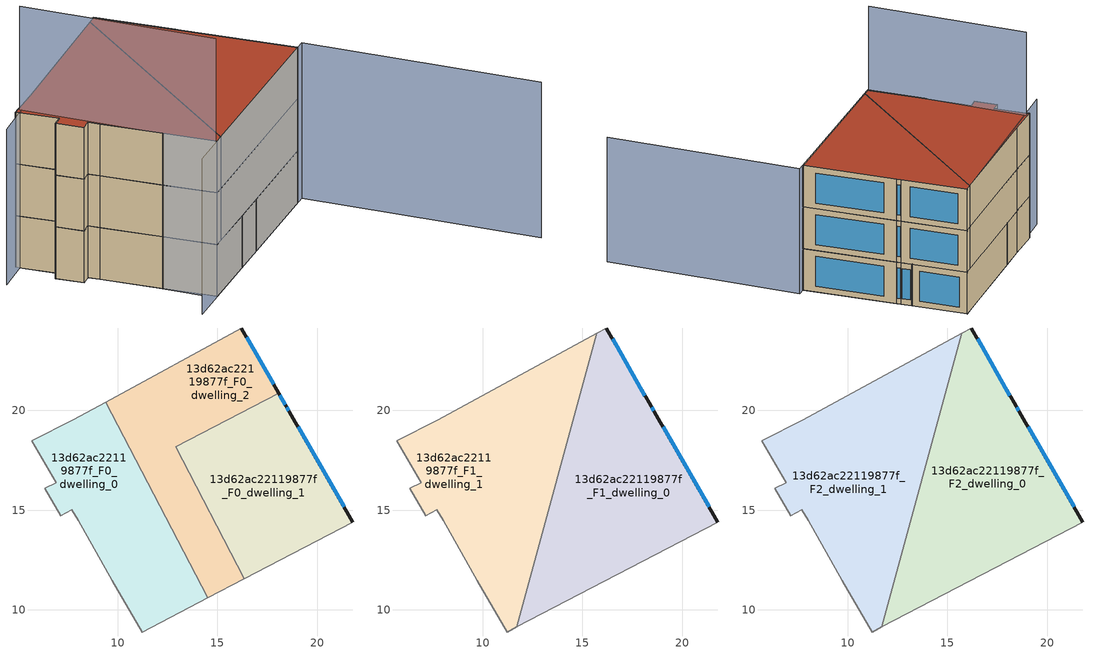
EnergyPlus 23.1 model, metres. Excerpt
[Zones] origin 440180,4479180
13d62ac22119877f_F0_dwelling_0
 floor ground (EU_floor_Construction): 14.51,10.6 9.4,20.41 7.77,19.53 5.7,18.46 6.92,16.38 6.36,16.08 7.15,14.71 7.7,15.03 8.02,14.48 9.74,11.46 11.23,8.9 z0
 wall adiabatic (EU_wall_Construction): 14.51,10.6 11.23,8.9 9.74,11.46 8.02,14.48 7.7,15.03 7.15,14.71 6.36,16.08 6.92,16.38 5.7,18.46 7.77,19.53 9.4,20.41 z0:3
 wall to 13d62ac22119877f_F0_dwelling_2 (EU_wall_Construction): 9.4,20.41 14.51,10.6 z0:3
13d62ac22119877f_F0_dwelling_1
 floor ground (EU_floor_Construction): 21.78,14.4 18.59,19.94 18.45,20.2 18.07,20.85 12.92,18.16 16.35,11.57 z0
 wall outside (EU_wall_Construction): 18.07,20.85 18.45,20.2 18.59,19.94 21.78,14.4 z0:3
 wall adiabatic (EU_wall_Construction): 21.78,14.4 16.35,11.57 z0:3
 wall to 13d62ac22119877f_F0_dwelling_2 (EU_wall_Construction): 16.35,11.57 12.92,18.16 18.07,20.85 z0:3
 window (EU_Window_Construction): 18.47,20.16 18.57,19.97 / 19.04,19.17 21.34,15.17 / 18.12,20.76 18.39,20.29 z0.42:2.58
13d62ac22119877f_F0_dwelling_2
 floor ground (EU_floor_Construction): 16.35,11.57 12.92,18.16 18.07,20.85 16.2,24.12 9.4,20.41 14.51,10.6 z0
 wall outside (EU_wall_Construction): 16.2,24.12 18.07,20.85 z0:3
 wall adiabatic (EU_wall_Construction): 16.35,11.57 14.51,10.6 / 9.4,20.41 16.2,24.12 z0:3
 window (EU_Window_Construction): 16.46,23.67 17.81,21.3 z0.42:2.58
13d62ac22119877f_F1_dwelling_0
 floor to 13d62ac22119877f_F0_dwelling_1 (EU_floor_Construction): 21.78,14.4 18.59,19.94 18.45,20.2 18.07,20.85 14.37,18.92 13.74,16.58 16.35,11.57 z3
 floor to 13d62ac22119877f_F0_dwelling_0 (EU_floor_Construction): 14.51,10.6 12.93,13.62 11.72,9.15 z3
 floor to 13d62ac22119877f_F0_dwelling_2 (EU_floor_Construction): 18.07,20.85 16.2,24.12 15.71,23.86 14.37,18.92 z3; 16.35,11.57 13.74,16.58 12.93,13.62 14.51,10.6 z3
 wall outside (EU_wall_Construction): 16.2,24.12 18.45,20.2 18.59,19.94 21.78,14.4 z3:6
 wall adiabatic (EU_wall_Construction): 15.71,23.86 16.2,24.12 / 21.78,14.4 11.72,9.15 z3:6
 wall to 13d62ac22119877f_F1_dwelling_1 (EU_wall_Construction): 11.72,9.15 15.71,23.86 z3:6
 window (EU_Window_Construction): 16.51,23.58 18.13,20.74 / 18.47,20.16 18.57,19.97 / 19.04,19.17 21.34,15.17 z3.42:5.58
13d62ac22119877f_F1_dwelling_1
 floor to 13d62ac22119877f_F0_dwelling_0 (EU_floor_Construction): 11.72,9.15 12.93,13.62 9.4,20.41 7.77,19.53 5.7,18.46 6.92,16.38 6.36,16.08 7.15,14.71 7.7,15.03 8.02,14.48 9.74,11.46 11.23,8.9 z3
 floor to 13d62ac22119877f_F0_dwelling_2 (EU_floor_Construction): 12.93,13.62 13.74,16.58 12.92,18.16 14.37,18.92 15.71,23.86 9.4,20.41 z3
 floor to 13d62ac22119877f_F0_dwelling_1 (EU_floor_Construction): 13.74,16.58 14.37,18.92 12.92,18.16 z3
 wall adiabatic (EU_wall_Construction): 11.72,9.15 11.23,8.9 9.74,11.46 8.02,14.48 7.7,15.03 7.15,14.71 6.36,16.08 6.92,16.38 5.7,18.46 7.77,19.53 15.71,23.86 z3:6
13d62ac22119877f_F2_dwelling_0
 floor to 13d62ac22119877f_F1_dwelling_0 (EU_floor_Construction): 21.78,14.4 18.59,19.94 18.45,20.2 16.2,24.12 15.71,23.86 11.72,9.15 z6
 wall outside (EU_wall_Construction): 16.2,24.12 18.45,20.2 18.59,19.94 21.78,14.4 z6:9
 wall adiabatic (EU_wall_Construction): 15.71,23.86 16.2,24.12 / 21.78,14.4 11.72,9.15 z6:9
 wall to 13d62ac22119877f_F2_dwelling_1 (EU_wall_Construction): 11.72,9.15 15.71,23.86 z6:9
 window (EU_Window_Construction): 16.51,23.58 18.13,20.74 / 18.47,20.16 18.57,19.97 / 19.04,19.17 21.34,15.17 z6.42:8.58
 roof outside (EU_roof_Construction): 18.45,20.2 18.59,19.94 21.78,14.4 11.72,9.15 15.71,23.86 16.2,24.12 z9
13d62ac22119877f_F2_dwelling_1
 floor to 13d62ac22119877f_F1_dwelling_1 (EU_floor_Construction): 11.72,9.15 15.71,23.86 7.77,19.53 5.7,18.46 6.92,16.38 6.36,16.08 7.15,14.71 7.7,15.03 8.02,14.48 9.74,11.46 11.23,8.9 z6
 wall adiabatic (EU_wall_Construction): 11.72,9.15 11.23,8.9 9.74,11.46 8.02,14.48 7.7,15.03 7.15,14.71 6.36,16.08 6.92,16.38 5.7,18.46 7.77,19.53 15.71,23.86 z6:9
 roof outside (EU_roof_Construction): 15.71,23.86 11.72,9.15 11.23,8.9 9.74,11.46 8.02,14.48 7.7,15.03 7.15,14.71 6.36,16.08 6.92,16.38 5.7,18.46 7.77,19.53 z9
shading: 6.06,18.54 11.1,8.85 z0:15; 9.27,7.87 22.28,14.65 / 22.28,14.65 28.44,2.83 / 16.2,24.12 4,17.24 z0:9
[Building]
EU S2 Campaign: North Axis=0; Terrain=City; Solar Distribution=FullExterior
[Site:Location]
Madrid: Latitude=40.5; Longitude=-3.5; Time Zone=1; Elevation=609
[SizingPeriod:WeatherFileDays]
AnnualSizingPeriod: Begin Month=1; Begin Day of Month=1; End Month=12; End Day of Month=31; Day of Week for Start Day=Monday; Use Weather File Daylight Saving Period=No; Use Weather File Rain and Snow Indicators=No
[MATERIAL]
EU_InternalMass_Material: Roughness=MediumRough; Thickness=0.1; Conductivity=1; Density=1800; Specific Heat=900; Thermal Absorptance=0.9; Solar Absorptance=0.7; Visible Absorptance=0.7
[MATERIAL:NOMASS] Roughness=MediumRough; Thermal Absorptance=0.9; Solar Absorptance=0.7; Visible Absorptance=0.7
Name | Thermal Resistance
EU_wall_NoMass | 1.60022
EU_roof_NoMass | 1.57597
EU_floor_NoMass | 0.470652
[WINDOWMATERIAL:SIMPLEGLAZINGSYSTEM]
EU_Window_SimpleGlazing: UFactor=3.28802; Solar Heat Gain Coefficient=0.85; Visible Transmittance=0.85
[CONSTRUCTION]
EU_wall_Construction: EU_wall_NoMass
EU_roof_Construction: EU_roof_NoMass
EU_floor_Construction: EU_floor_NoMass
EU_InternalMass_Construction: EU_InternalMass_Material
EU_Window_Construction: EU_Window_SimpleGlazing
[ZONE] Type=1; Multiplier=1; Ceiling Height=autocalculate; Floor Area=autocalculate; Part of Total Floor Area=Yes
Name | Volume
13d62ac22119877f_F0_dwelling_0 | 133.136
13d62ac22119877f_F1_dwelling_0; 13d62ac22119877f_F2_dwelling_0 | 199.711
13d62ac22119877f_F0_dwelling_1 | 133.139
13d62ac22119877f_F1_dwelling_1; 13d62ac22119877f_F2_dwelling_1 | 199.704
13d62ac22119877f_F0_dwelling_2 | 133.145
[INTERNALMASS] Construction=EU_InternalMass_Construction
Name | Zone or ZoneList | Surface Area
13d62ac22119877f_F0_dwelling_0_EU_InternalMass | 13d62ac22119877f_F0_dwelling_0 | 44.3779
13d62ac22119877f_F0_dwelling_1_EU_InternalMass | 13d62ac22119877f_F0_dwelling_1 | 44.3792
13d62ac22119877f_F0_dwelling_2_EU_InternalMass | 13d62ac22119877f_F0_dwelling_2 | 44.3814
13d62ac22119877f_F1_dwelling_0_EU_InternalMass | 13d62ac22119877f_F1_dwelling_0 | 66.5704
13d62ac22119877f_F1_dwelling_1_EU_InternalMass | 13d62ac22119877f_F1_dwelling_1 | 66.5678
13d62ac22119877f_F2_dwelling_0_EU_InternalMass | 13d62ac22119877f_F2_dwelling_0 | 66.5704
13d62ac22119877f_F2_dwelling_1_EU_InternalMass | 13d62ac22119877f_F2_dwelling_1 | 66.5678
[OTHEREQUIPMENT] Fuel Type=Electricity; Design Level Calculation Method=Watts/Area; Power per Zone Floor Area=1; Fraction Latent=0; Fraction Radiant=0; Fraction Lost=0; Carbon Dioxide Generation Rate=0; EndUse Subcategory=EU_Step8_InternalGains
Name | Zone or ZoneList or Space or SpaceList | Schedule
EU_Step8_InternalGain_13d62ac22119877f_F0_dwelling_0_f000 | 13d62ac22119877f_F0_dwelling_0 | EU_Step8_GainSchedule_13d62ac22119877f_F0_dwelling_0_f000
EU_Step8_InternalGain_13d62ac22119877f_F0_dwelling_1_f000 | 13d62ac22119877f_F0_dwelling_1 | EU_Step8_GainSchedule_13d62ac22119877f_F0_dwelling_1_f000
EU_Step8_InternalGain_13d62ac22119877f_F0_dwelling_2_f000 | 13d62ac22119877f_F0_dwelling_2 | EU_Step8_GainSchedule_13d62ac22119877f_F0_dwelling_2_f000
EU_Step8_InternalGain_13d62ac22119877f_F1_dwelling_0_f000 | 13d62ac22119877f_F1_dwelling_0 | EU_Step8_GainSchedule_13d62ac22119877f_F1_dwelling_0_f000
EU_Step8_InternalGain_13d62ac22119877f_F1_dwelling_1_f000 | 13d62ac22119877f_F1_dwelling_1 | EU_Step8_GainSchedule_13d62ac22119877f_F1_dwelling_1_f000
EU_Step8_InternalGain_13d62ac22119877f_F2_dwelling_0_f000 | 13d62ac22119877f_F2_dwelling_0 | EU_Step8_GainSchedule_13d62ac22119877f_F2_dwelling_0_f000
EU_Step8_InternalGain_13d62ac22119877f_F2_dwelling_1_f000 | 13d62ac22119877f_F2_dwelling_1 | EU_Step8_GainSchedule_13d62ac22119877f_F2_dwelling_1_f000
[ZONEVENTILATION:DESIGNFLOWRATE] Schedule=EU_AlwaysOn; Design Flow Rate Calculation Method=AirChanges/Hour; Air Changes per Hour=0.480704; Ventilation Type=Natural; Fan Pressure Rise=0; Fan Total Efficiency=1; Constant Term Coefficient=1; Temperature Term Coefficient=0; Velocity Term Coefficient=0; Velocity Squared Term Coefficient=0; Minimum Indoor Temperature=-100; Maximum Indoor Temperature=100; Delta Temperature=-100; Minimum Outdoor Temperature=-100; Maximum Outdoor Temperature=100; Maximum Wind Speed=40
Name | Zone or ZoneList or Space or SpaceList
EU_ConstantAir_13d62ac22119877f_F0_dwelling_0 | 13d62ac22119877f_F0_dwelling_0
EU_ConstantAir_13d62ac22119877f_F0_dwelling_1 | 13d62ac22119877f_F0_dwelling_1
EU_ConstantAir_13d62ac22119877f_F0_dwelling_2 | 13d62ac22119877f_F0_dwelling_2
EU_ConstantAir_13d62ac22119877f_F1_dwelling_0 | 13d62ac22119877f_F1_dwelling_0
EU_ConstantAir_13d62ac22119877f_F1_dwelling_1 | 13d62ac22119877f_F1_dwelling_1
EU_ConstantAir_13d62ac22119877f_F2_dwelling_0 | 13d62ac22119877f_F2_dwelling_0
EU_ConstantAir_13d62ac22119877f_F2_dwelling_1 | 13d62ac22119877f_F2_dwelling_1
[HVACTEMPLATE:THERMOSTAT] Constant Heating Setpoint=20; Constant Cooling Setpoint=50
EU_HeatOnly_13d62ac22119877f_F0_dwelling_0; EU_HeatOnly_13d62ac22119877f_F0_dwelling_1; EU_HeatOnly_13d62ac22119877f_F0_dwelling_2; EU_HeatOnly_13d62ac22119877f_F1_dwelling_0; EU_HeatOnly_13d62ac22119877f_F1_dwelling_1; EU_HeatOnly_13d62ac22119877f_F2_dwelling_0; EU_HeatOnly_13d62ac22119877f_F2_dwelling_1
[HVACTEMPLATE:ZONE:IDEALLOADSAIRSYSTEM] System Availability Schedule=EU_AlwaysOn; Maximum Heating Supply Air Temperature=50; Minimum Cooling Supply Air Temperature=13; Maximum Heating Supply Air Humidity Ratio=0.0156; Minimum Cooling Supply Air Humidity Ratio=0.0077; Heating Limit=NoLimit; Cooling Limit=NoLimit; Heating Availability Schedule=EU_AlwaysOn; Cooling Availability Schedule=EU_CoolingOff; Dehumidification Control Type=ConstantSensibleHeatRatio; Cooling Sensible Heat Ratio=0.7; Dehumidification Setpoint=60; Humidification Control Type=None; Humidification Setpoint=30; Outdoor Air Method=None; Outdoor Air Flow Rate per Person=0.00944; Outdoor Air Flow Rate per Zone Floor Area=0; Outdoor Air Flow Rate per Zone=0; Demand Controlled Ventilation Type=None; Outdoor Air Economizer Type=NoEconomizer; Heat Recovery Type=None; Sensible Heat Recovery Effectiveness=0.7; Latent Heat Recovery Effectiveness=0.65
Name | Template Thermostat
13d62ac22119877f_F0_dwelling_0 | EU_HeatOnly_13d62ac22119877f_F0_dwelling_0
13d62ac22119877f_F0_dwelling_1 | EU_HeatOnly_13d62ac22119877f_F0_dwelling_1
13d62ac22119877f_F0_dwelling_2 | EU_HeatOnly_13d62ac22119877f_F0_dwelling_2
13d62ac22119877f_F1_dwelling_0 | EU_HeatOnly_13d62ac22119877f_F1_dwelling_0
13d62ac22119877f_F1_dwelling_1 | EU_HeatOnly_13d62ac22119877f_F1_dwelling_1
13d62ac22119877f_F2_dwelling_0 | EU_HeatOnly_13d62ac22119877f_F2_dwelling_0
13d62ac22119877f_F2_dwelling_1 | EU_HeatOnly_13d62ac22119877f_F2_dwelling_1
[SIZING:ZONE] Zone Cooling Design Supply Air Temperature Input Method=SupplyAirTemperature; Zone Cooling Design Supply Air Temperature=13; Zone Heating Design Supply Air Temperature Input Method=SupplyAirTemperature; Zone Heating Design Supply Air Temperature=50; Zone Cooling Design Supply Air Humidity Ratio=0.008; Zone Heating Design Supply Air Humidity Ratio=0.008; Cooling Design Air Flow Method=DesignDay; Cooling Design Air Flow Rate=0; Cooling Minimum Air Flow per Zone Floor Area=0.000762; Cooling Minimum Air Flow=0; Cooling Minimum Air Flow Fraction=0.2; Heating Design Air Flow Method=DesignDay; Heating Design Air Flow Rate=0; Heating Maximum Air Flow per Zone Floor Area=0.002032; Heating Maximum Air Flow=0.141576; Heating Maximum Air Flow Fraction=0.3; Account for Dedicated Outdoor Air System=No; Dedicated Outdoor Air System Control Strategy=NeutralSupplyAir; Dedicated Outdoor Air Low Setpoint Temperature for Design=autosize; Dedicated Outdoor Air High Setpoint Temperature for Design=autosize; Zone Load Sizing Method=Sensible Load Only No Latent Load; Zone Latent Cooling Design Supply Air Humidity Ratio Input Method=HumidityRatioDifference; Zone Cooling Design Supply Air Humidity Ratio Difference=0.005; Zone Latent Heating Design Supply Air Humidity Ratio Input Method=HumidityRatioDifference; Zone Humidification Design Supply Air Humidity Ratio Difference=0.005
13d62ac22119877f_F0_dwelling_0; 13d62ac22119877f_F0_dwelling_1; 13d62ac22119877f_F0_dwelling_2; 13d62ac22119877f_F1_dwelling_0; 13d62ac22119877f_F1_dwelling_1; 13d62ac22119877f_F2_dwelling_0; 13d62ac22119877f_F2_dwelling_1
[SCHEDULE:CONSTANT]
Name | Hourly Value
EU_AlwaysOn | 1
EU_CoolingOff | 0
[SCHEDULE:FILE] Column Number=1; Rows to Skip at Top=0; Number of Hours of Data=8760; Column Separator=Comma; Interpolate to Timestep=No; Minutes per Item=60; Adjust Schedule for Daylight Savings=Yes
Name | File
EU_Step8_GainSchedule_13d62ac22119877f_F0_dwelling_0_f000 | ../../schedules/13d62ac22119877f/13d62ac22119877f_F0_dwelling_0_f000_gain.csv
EU_Step8_GainSchedule_13d62ac22119877f_F0_dwelling_1_f000 | ../../schedules/13d62ac22119877f/13d62ac22119877f_F0_dwelling_1_f000_gain.csv
EU_Step8_GainSchedule_13d62ac22119877f_F0_dwelling_2_f000 | ../../schedules/13d62ac22119877f/13d62ac22119877f_F0_dwelling_2_f000_gain.csv
EU_Step8_GainSchedule_13d62ac22119877f_F1_dwelling_0_f000 | ../../schedules/13d62ac22119877f/13d62ac22119877f_F1_dwelling_0_f000_gain.csv
EU_Step8_GainSchedule_13d62ac22119877f_F1_dwelling_1_f000 | ../../schedules/13d62ac22119877f/13d62ac22119877f_F1_dwelling_1_f000_gain.csv
EU_Step8_GainSchedule_13d62ac22119877f_F2_dwelling_0_f000 | ../../schedules/13d62ac22119877f/13d62ac22119877f_F2_dwelling_0_f000_gain.csv
EU_Step8_GainSchedule_13d62ac22119877f_F2_dwelling_1_f000 | ../../schedules/13d62ac22119877f/13d62ac22119877f_F2_dwelling_1_f000_gain.csv
